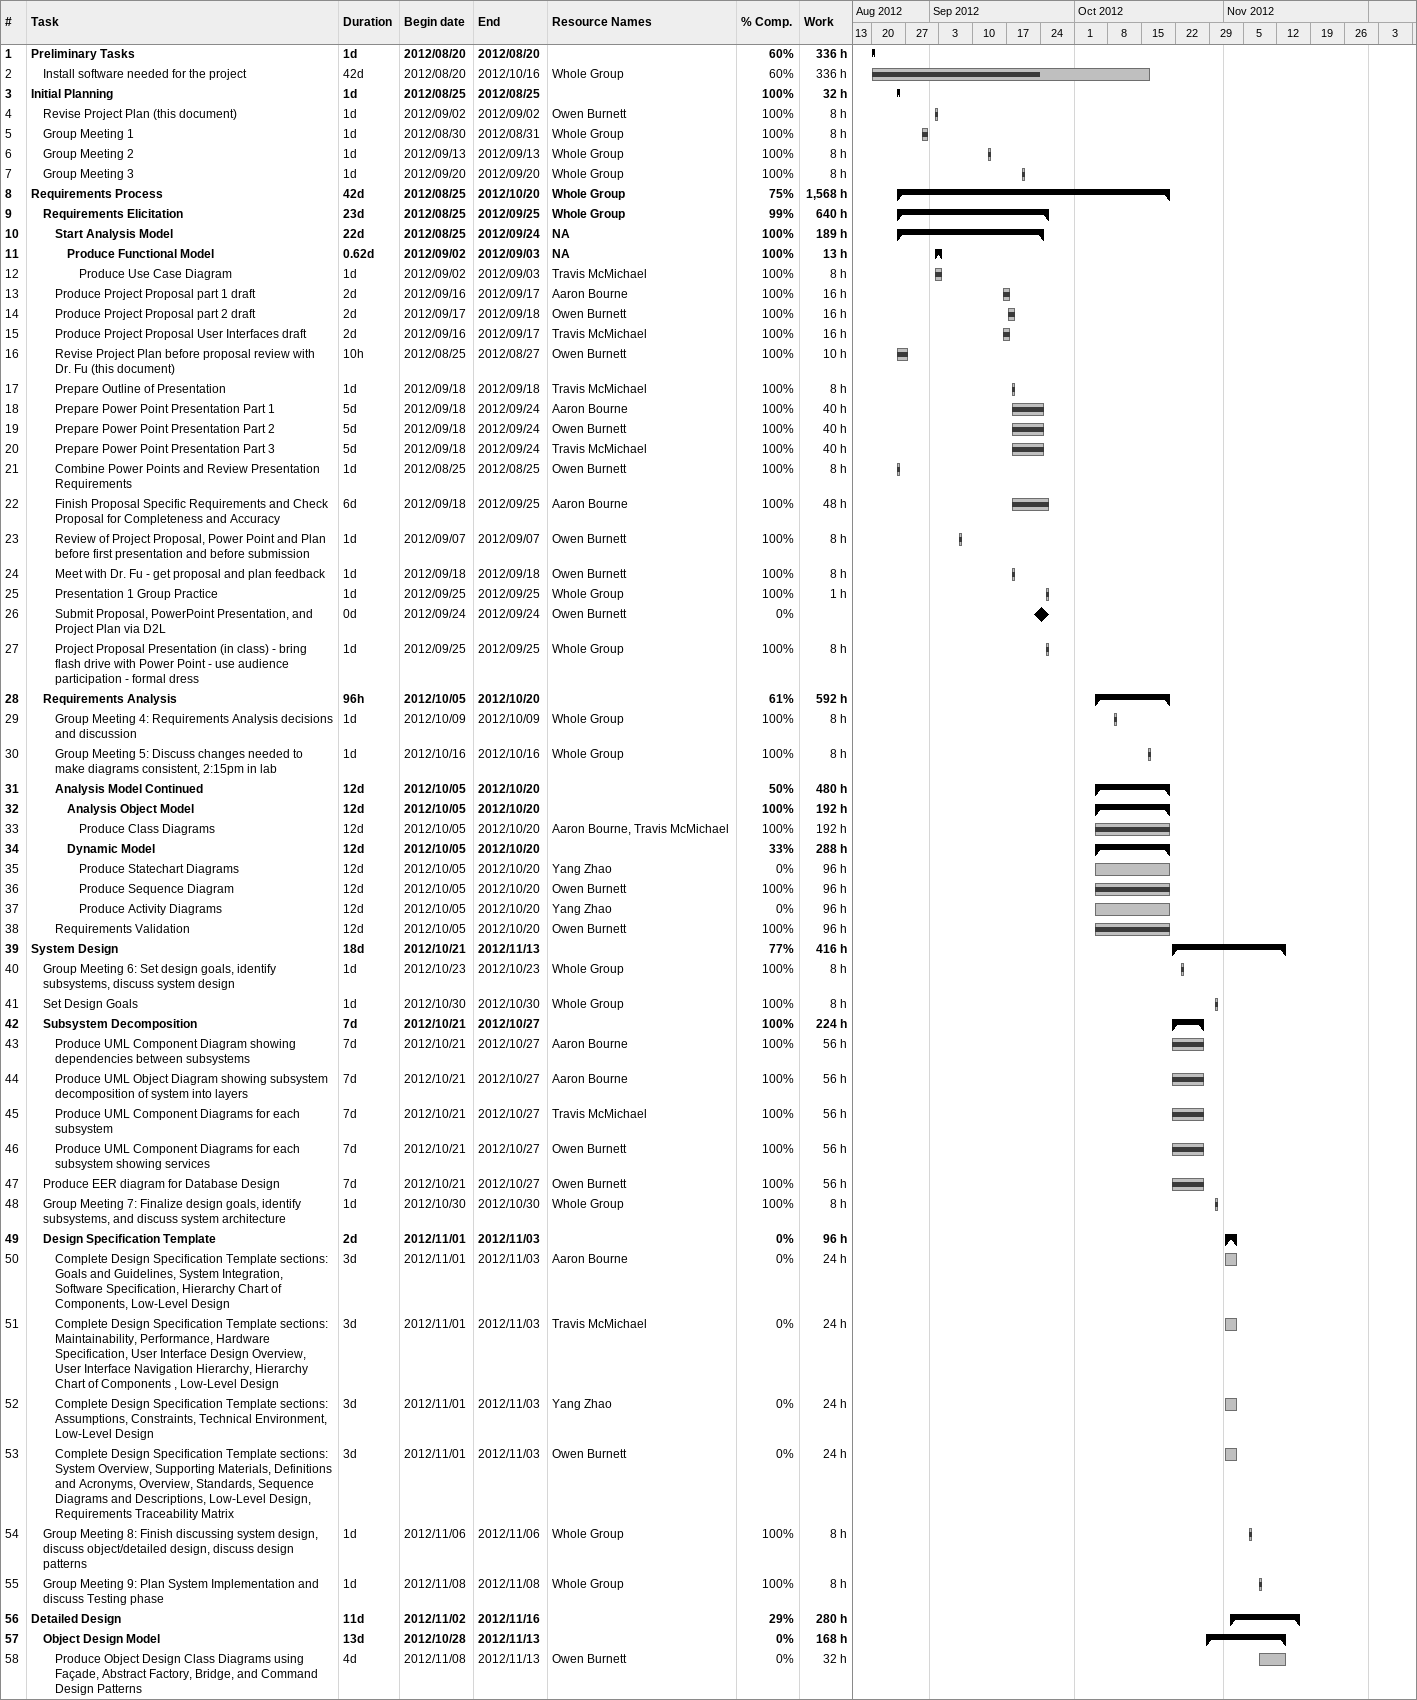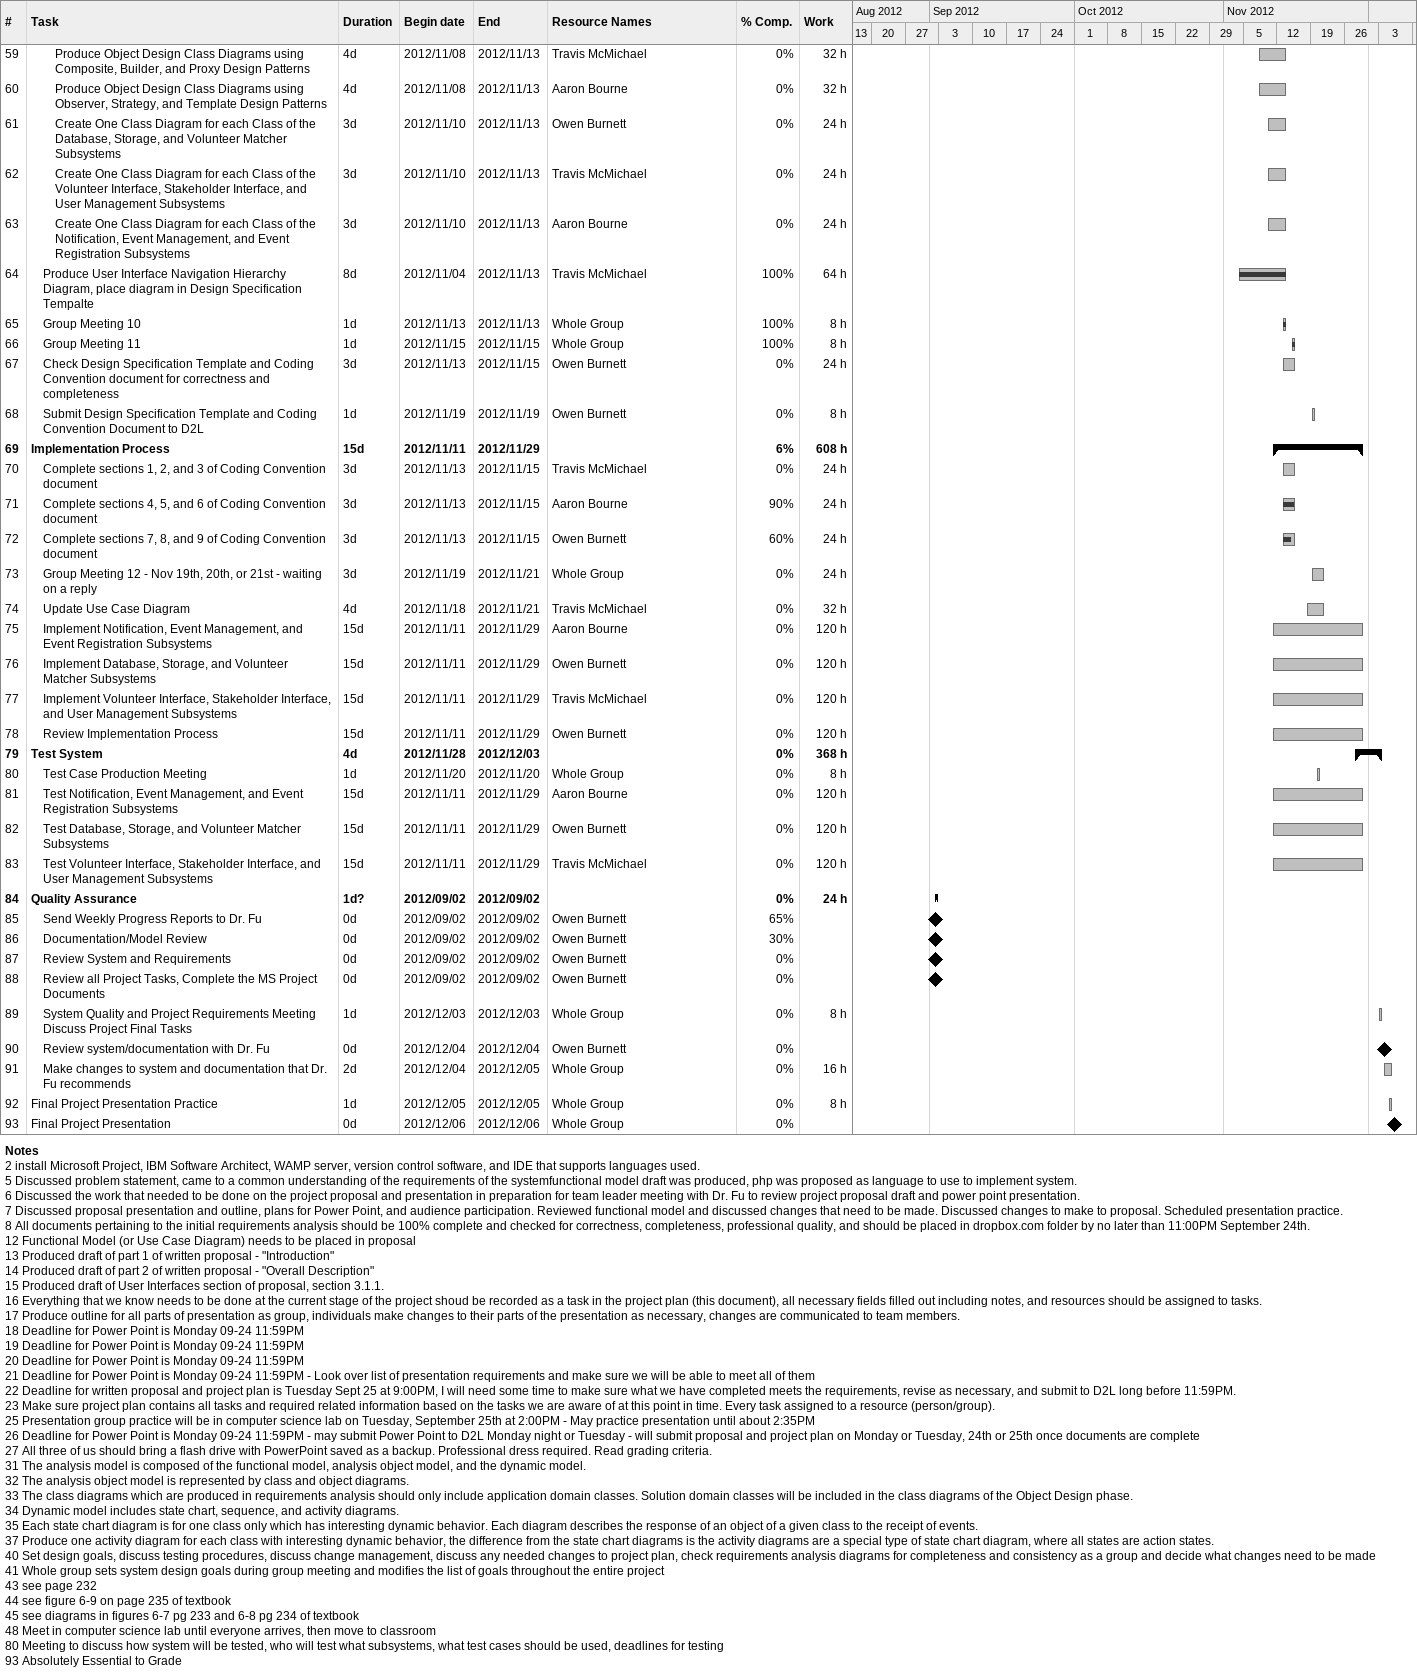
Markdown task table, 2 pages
| ID | Level | Task | Duration | Start | Finish | Resources | % complete | Work (h) |
|---|---|---|---|---|---|---|---|---|
| 1 | 1 | **Preliminary Tasks** | 1d | 2012-08-20 | 2012-08-20 |  | 60 | 336 |
| 2 | 2 | Install software needed for the project | 42d | 2012-08-20 | 2012-10-16 | Whole Group | 60 | 336 |
| 3 | 1 | **Initial Planning** | 1d | 2012-08-25 | 2012-08-25 |  | 100 | 32 |
| 4 | 2 | Revise Project Plan (this document) | 1d | 2012-09-02 | 2012-09-02 | Owen Burnett | 100 | 8 |
| 5 | 2 | Group Meeting 1 | 1d | 2012-08-30 | 2012-08-31 | Whole Group | 100 | 8 |
| 6 | 2 | Group Meeting 2 | 1d | 2012-09-13 | 2012-09-13 | Whole Group | 100 | 8 |
| 7 | 2 | Group Meeting 3 | 1d | 2012-09-20 | 2012-09-20 | Whole Group | 100 | 8 |
| 8 | 1 | **Requirements Process** | 42d | 2012-08-25 | 2012-10-20 | Whole Group | 75 | 1568 |
| 9 | 2 | **Requirements Elicitation** | 23d | 2012-08-25 | 2012-09-25 | Whole Group | 99 | 640 |
| 10 | 3 | **Start Analysis Model** | 22d | 2012-08-25 | 2012-09-24 | NA | 100 | 189 |
| 11 | 4 | **Produce Functional Model** | 0.62d | 2012-09-02 | 2012-09-03 | NA | 100 | 13 |
| 12 | 5 | Produce Use Case Diagram | 1d | 2012-09-02 | 2012-09-03 | Travis McMichael | 100 | 8 |
| 13 | 3 | Produce Project Proposal part 1 draft | 2d | 2012-09-16 | 2012-09-17 | Aaron Bourne | 100 | 16 |
| 14 | 3 | Produce Project Proposal part 2 draft | 2d | 2012-09-17 | 2012-09-18 | Owen Burnett | 100 | 16 |
| 15 | 3 | Produce Project Proposal User Interfaces draft | 2d | 2012-09-16 | 2012-09-17 | Travis McMichael | 100 | 16 |
| 16 | 3 | Revise Project Plan before proposal review with Dr. Fu (this document) | 10h | 2012-08-25 | 2012-08-27 | Owen Burnett | 100 | 10 |
| 17 | 3 | Prepare Outline of Presentation | 1d | 2012-09-18 | 2012-09-18 | Travis McMichael | 100 | 8 |
| 18 | 3 | Prepare Power Point Presentation Part 1 | 5d | 2012-09-18 | 2012-09-24 | Aaron Bourne | 100 | 40 |
| 19 | 3 | Prepare Power Point Presentation Part 2 | 5d | 2012-09-18 | 2012-09-24 | Owen Burnett | 100 | 40 |
| 20 | 3 | Prepare Power Point Presentation Part 3 | 5d | 2012-09-18 | 2012-09-24 | Travis McMichael | 100 | 40 |
| 21 | 3 | Combine Power Points and Review Presentation Requirements | 1d | 2012-08-25 | 2012-08-25 | Owen Burnett | 100 | 8 |
| 22 | 3 | Finish Proposal Specific Requirements and Check Proposal for Completeness and Accuracy | 6d | 2012-09-18 | 2012-09-25 | Aaron Bourne | 100 | 48 |
| 23 | 3 | Review of Project Proposal, Power Point and Plan before first presentation and before submission | 1d | 2012-09-07 | 2012-09-07 | Owen Burnett | 100 | 8 |
| 24 | 3 | Meet with Dr. Fu - get proposal and plan feedback | 1d | 2012-09-18 | 2012-09-18 | Owen Burnett | 100 | 8 |
| 25 | 3 | Presentation 1 Group Practice | 1d | 2012-09-25 | 2012-09-25 | Whole Group | 100 | 1 |
| 26 | 3 | Submit Proposal, PowerPoint Presentation, and Project Plan via D2L | 0d | 2012-09-24 | 2012-09-24 | Owen Burnett | 0 |  |
| 27 | 3 | Project Proposal Presentation (in class) - bring flash drive with Power Point - use audience participation - formal dress | 1d | 2012-09-25 | 2012-09-25 | Whole Group | 100 | 8 |
| 28 | 2 | **Requirements Analysis** | 96h | 2012-10-05 | 2012-10-20 |  | 61 | 592 |
| 29 | 3 | Group Meeting 4: Requirements Analysis decisions and discussion | 1d | 2012-10-09 | 2012-10-09 | Whole Group | 100 | 8 |
| 30 | 3 | Group Meeting 5: Discuss changes needed to make diagrams consistent, 2:15pm in lab | 1d | 2012-10-16 | 2012-10-16 | Whole Group | 100 | 8 |
| 31 | 3 | **Analysis Model Continued** | 12d | 2012-10-05 | 2012-10-20 |  | 50 | 480 |
| 32 | 4 | **Analysis Object Model** | 12d | 2012-10-05 | 2012-10-20 |  | 100 | 192 |
| 33 | 5 | Produce Class Diagrams | 12d | 2012-10-05 | 2012-10-20 | Aaron Bourne, Travis McMichael | 100 | 192 |
| 34 | 4 | **Dynamic Model** | 12d | 2012-10-05 | 2012-10-20 |  | 33 | 288 |
| 35 | 5 | Produce Statechart Diagrams | 12d | 2012-10-05 | 2012-10-20 | Yang Zhao | 0 | 96 |
| 36 | 5 | Produce Sequence Diagram | 12d | 2012-10-05 | 2012-10-20 | Owen Burnett | 100 | 96 |
| 37 | 5 | Produce Activity Diagrams | 12d | 2012-10-05 | 2012-10-20 | Yang Zhao | 0 | 96 |
| 38 | 3 | Requirements Validation | 12d | 2012-10-05 | 2012-10-20 | Owen Burnett | 100 | 96 |
| 39 | 1 | **System Design** | 18d | 2012-10-21 | 2012-11-13 |  | 77 | 416 |
| 40 | 2 | Group Meeting 6: Set design goals, identify subsystems, discuss system design | 1d | 2012-10-23 | 2012-10-23 | Whole Group | 100 | 8 |
| 41 | 2 | Set Design Goals | 1d | 2012-10-30 | 2012-10-30 | Whole Group | 100 | 8 |
| 42 | 2 | **Subsystem Decomposition** | 7d | 2012-10-21 | 2012-10-27 |  | 100 | 224 |
| 43 | 3 | Produce UML Component Diagram showing dependencies between subsystems | 7d | 2012-10-21 | 2012-10-27 | Aaron Bourne | 100 | 56 |
| 44 | 3 | Produce UML Object Diagram showing subsystem decomposition of system into layers | 7d | 2012-10-21 | 2012-10-27 | Aaron Bourne | 100 | 56 |
| 45 | 3 | Produce UML Component Diagrams for each subsystem | 7d | 2012-10-21 | 2012-10-27 | Travis McMichael | 100 | 56 |
| 46 | 3 | Produce UML Component Diagrams for each subsystem showing services | 7d | 2012-10-21 | 2012-10-27 | Owen Burnett | 100 | 56 |
| 47 | 2 | Produce EER diagram for Database Design | 7d | 2012-10-21 | 2012-10-27 | Owen Burnett | 100 | 56 |
| 48 | 2 | Group Meeting 7: Finalize design goals, identify subsystems, and discuss system architecture | 1d | 2012-10-30 | 2012-10-30 | Whole Group | 100 | 8 |
| 49 | 2 | **Design Specification Template** | 2d | 2012-11-01 | 2012-11-03 |  | 0 | 96 |
| 50 | 3 | Complete Design Specification Template sections: Goals and Guidelines, System Integration, Software Specification, Hierarchy Chart of Components, Low-Level Design | 3d | 2012-11-01 | 2012-11-03 | Aaron Bourne | 0 | 24 |
| 51 | 3 | Complete Design Specification Template sections: Maintainability, Performance, Hardware Specification, User Interface Design Overview, User Interface Navigation Hierarchy, Hierarchy Chart of Components , Low-Level Design | 3d | 2012-11-01 | 2012-11-03 | Travis McMichael | 0 | 24 |
| 52 | 3 | Complete Design Specification Template sections: Assumptions, Constraints, Technical Environment, Low-Level Design | 3d | 2012-11-01 | 2012-11-03 | Yang Zhao | 0 | 24 |
| 53 | 3 | Complete Design Specification Template sections: System Overview, Supporting Materials, Definitions and Acronyms, Overview, Standards, Sequence Diagrams and Descriptions, Low-Level Design, Requirements Traceability Matrix | 3d | 2012-11-01 | 2012-11-03 | Owen Burnett | 0 | 24 |
| 54 | 2 | Group Meeting 8: Finish discussing system design, discuss object/detailed design, discuss design patterns | 1d | 2012-11-06 | 2012-11-06 | Whole Group | 100 | 8 |
| 55 | 2 | Group Meeting 9: Plan System Implementation and discuss Testing phase | 1d | 2012-11-08 | 2012-11-08 | Whole Group | 100 | 8 |
| 56 | 1 | **Detailed Design** | 11d | 2012-11-02 | 2012-11-16 |  | 29 | 280 |
| 57 | 2 | **Object Design Model** | 13d | 2012-10-28 | 2012-11-13 |  | 0 | 168 |
| 58 | 3 | Produce Object Design Class Diagrams using Façade, Abstract Factory, Bridge, and Command Design Patterns | 4d | 2012-11-08 | 2012-11-13 | Owen Burnett | 0 | 32 |
| 59 | 3 | Produce Object Design Class Diagrams using Composite, Builder, and Proxy Design Patterns | 4d | 2012-11-08 | 2012-11-13 | Travis McMichael | 0 | 32 |
| 60 | 3 | Produce Object Design Class Diagrams using Observer, Strategy, and Template Design Patterns | 4d | 2012-11-08 | 2012-11-13 | Aaron Bourne | 0 | 32 |
| 61 | 3 | Create One Class Diagram for each Class of the Database, Storage, and Volunteer Matcher Subsystems | 3d | 2012-11-10 | 2012-11-13 | Owen Burnett | 0 | 24 |
| 62 | 3 | Create One Class Diagram for each Class of the Volunteer Interface, Stakeholder Interface, and User Management Subsystems | 3d | 2012-11-10 | 2012-11-13 | Travis McMichael | 0 | 24 |
| 63 | 3 | Create One Class Diagram for each Class of the Notification, Event Management, and Event Registration Subsystems | 3d | 2012-11-10 | 2012-11-13 | Aaron Bourne | 0 | 24 |
| 64 | 2 | Produce User Interface Navigation Hierarchy Diagram, place diagram in Design Specification Tempalte | 8d | 2012-11-04 | 2012-11-13 | Travis McMichael | 100 | 64 |
| 65 | 2 | Group Meeting 10 | 1d | 2012-11-13 | 2012-11-13 | Whole Group | 100 | 8 |
| 66 | 2 | Group Meeting 11 | 1d | 2012-11-15 | 2012-11-15 | Whole Group | 100 | 8 |
| 67 | 2 | Check Design Specification Template and Coding Convention document for correctness and completeness | 3d | 2012-11-13 | 2012-11-15 | Owen Burnett | 0 | 24 |
| 68 | 2 | Submit Design Specification Template and Coding Convention Document to D2L | 1d | 2012-11-19 | 2012-11-19 | Owen Burnett | 0 | 8 |
| 69 | 1 | **Implementation Process** | 15d | 2012-11-11 | 2012-11-29 |  | 6 | 608 |
| 70 | 2 | Complete sections 1, 2, and 3 of Coding Convention document | 3d | 2012-11-13 | 2012-11-15 | Travis McMichael | 0 | 24 |
| 71 | 2 | Complete sections 4, 5, and 6 of Coding Convention document | 3d | 2012-11-13 | 2012-11-15 | Aaron Bourne | 90 | 24 |
| 72 | 2 | Complete sections 7, 8, and 9 of Coding Convention document | 3d | 2012-11-13 | 2012-11-15 | Owen Burnett | 60 | 24 |
| 73 | 2 | Group Meeting 12 - Nov 19th, 20th, or 21st - waiting on a reply | 3d | 2012-11-19 | 2012-11-21 | Whole Group | 0 | 24 |
| 74 | 2 | Update Use Case Diagram | 4d | 2012-11-18 | 2012-11-21 | Travis McMichael | 0 | 32 |
| 75 | 2 | Implement Notification, Event Management, and Event Registration Subsystems | 15d | 2012-11-11 | 2012-11-29 | Aaron Bourne | 0 | 120 |
| 76 | 2 | Implement Database, Storage, and Volunteer Matcher Subsystems | 15d | 2012-11-11 | 2012-11-29 | Owen Burnett | 0 | 120 |
| 77 | 2 | Implement Volunteer Interface, Stakeholder Interface, and User Management Subsystems | 15d | 2012-11-11 | 2012-11-29 | Travis McMichael | 0 | 120 |
| 78 | 2 | Review Implementation Process | 15d | 2012-11-11 | 2012-11-29 | Owen Burnett | 0 | 120 |
| 79 | 1 | **Test System** | 4d | 2012-11-28 | 2012-12-03 |  | 0 | 368 |
| 80 | 2 | Test Case Production Meeting | 1d | 2012-11-20 | 2012-11-20 | Whole Group | 0 | 8 |
| 81 | 2 | Test Notification, Event Management, and Event Registration Subsystems | 15d | 2012-11-11 | 2012-11-29 | Aaron Bourne | 0 | 120 |
| 82 | 2 | Test Database, Storage, and Volunteer Matcher Subsystems | 15d | 2012-11-11 | 2012-11-29 | Owen Burnett | 0 | 120 |
| 83 | 2 | Test Volunteer Interface, Stakeholder Interface, and User Management Subsystems | 15d | 2012-11-11 | 2012-11-29 | Travis McMichael | 0 | 120 |
| 84 | 1 | **Quality Assurance** | 1d? | 2012-09-02 | 2012-09-02 |  | 0 | 24 |
| 85 | 2 | Send Weekly Progress Reports to Dr. Fu | 0d | 2012-09-02 | 2012-09-02 | Owen Burnett | 65 |  |
| 86 | 2 | Documentation/Model Review | 0d | 2012-09-02 | 2012-09-02 | Owen Burnett | 30 |  |
| 87 | 2 | Review System and Requirements | 0d | 2012-09-02 | 2012-09-02 | Owen Burnett | 0 |  |
| 88 | 2 | Review all Project Tasks, Complete the MS Project Documents | 0d | 2012-09-02 | 2012-09-02 | Owen Burnett | 0 |  |
| 89 | 2 | System Quality and Project Requirements Meeting Discuss Project Final Tasks | 1d | 2012-12-03 | 2012-12-03 | Whole Group | 0 | 8 |
| 90 | 2 | Review system/documentation with Dr. Fu | 0d | 2012-12-04 | 2012-12-04 | Owen Burnett | 0 |  |
| 91 | 2 | Make changes to system and documentation that Dr. Fu recommends | 2d | 2012-12-04 | 2012-12-05 | Whole Group | 0 | 16 |
| 92 | 1 | Final Project Presentation Practice | 1d | 2012-12-05 | 2012-12-05 | Whole Group | 0 | 8 |
| 93 | 1 | Final Project Presentation | 0d | 2012-12-06 | 2012-12-06 | Whole Group | 0 |  |

Notes
- 2: install Microsoft Project, IBM Software Architect, WAMP server, version control software, and IDE that supports languages used.
- 5: Discussed problem statement, came to a common understanding of the requirements of the systemfunctional model draft was produced, php was proposed as language to use to implement system.
- 6: Discussed the work that needed to be done on the project proposal and presentation in preparation for team leader meeting with Dr. Fu to review project proposal draft and power point presentation.
- 7: Discussed proposal presentation and outline, plans for Power Point, and audience participation. Reviewed functional model and discussed changes that need to be made. Discussed changes to make to proposal. Scheduled presentation practice.
- 8: All documents pertaining to the initial requirements analysis should be 100% complete and checked for correctness, completeness, professional quality, and should be placed in dropbox.com folder by no later than 11:00PM September 24th.
- 12: Functional Model (or Use Case Diagram) needs to be placed in proposal
- 13: Produced draft of part 1 of written proposal - "Introduction"
- 14: Produced draft of part 2 of written proposal - "Overall Description"
- 15: Produced draft of User Interfaces section of proposal, section 3.1.1.
- 16: Everything that we know needs to be done at the current stage of the project shoud be recorded as a task in the project plan (this document), all necessary fields filled out including notes, and resources should be assigned to tasks.
- 17: Produce outline for all parts of presentation as group, individuals make changes to their parts of the presentation as necessary, changes are communicated to team members.
- 18: Deadline for Power Point is Monday 09-24 11:59PM
- 19: Deadline for Power Point is Monday 09-24 11:59PM
- 20: Deadline for Power Point is Monday 09-24 11:59PM
- 21: Deadline for Power Point is Monday 09-24 11:59PM - Look over list of presentation requirements and make sure we will be able to meet all of them
- 22: Deadline for written proposal and project plan is Tuesday Sept 25 at 9:00PM, I will need some time to make sure what we have completed meets the requirements, revise as necessary, and submit to D2L long before 11:59PM.
- 23: Make sure project plan contains all tasks and required related information based on the tasks we are aware of at this point in time. Every task assigned to a resource (person/group).
- 25: Presentation group practice will be in computer science lab on Tuesday, September 25th at 2:00PM - May practice presentation until about 2:35PM
- 26: Deadline for Power Point is Monday 09-24 11:59PM - may submit Power Point to D2L Monday night or Tuesday - will submit proposal and project plan on Monday or Tuesday, 24th or 25th once documents are complete
- 27: All three of us should bring a flash drive with PowerPoint saved as a backup. Professional dress required. Read grading criteria.
- 31: The analysis model is composed of the functional model, analysis object model, and the dynamic model.
- 32: The analysis object model is represented by class and object diagrams.
- 33: The class diagrams which are produced in requirements analysis should only include application domain classes. Solution domain classes will be included in the class diagrams of the Object Design phase.
- 34: Dynamic model includes state chart, sequence, and activity diagrams.
- 35: Each state chart diagram is for one class only which has interesting dynamic behavior. Each diagram describes the response of an object of a given class to the receipt of events.
- 37: Produce one activity diagram for each class with interesting dynamic behavior, the difference from the state chart diagrams is the activity diagrams are a special type of state chart diagram, where all states are action states.
- 40: Set design goals, discuss testing procedures, discuss change management, discuss any needed changes to project plan, check requirements analysis diagrams for completeness and consistency as a group and decide what changes need to be made
- 41: Whole group sets system design goals during group meeting and modifies the list of goals throughout the entire project
- 43: see page 232
- 44: see figure 6-9 on page 235 of textbook
- 45: see diagrams in figures 6-7 pg 233 and 6-8 pg 234 of textbook
- 48: Meet in computer science lab until everyone arrives, then move to classroom
- 80: Meeting to discuss how system will be tested, who will test what subsystems, what test cases should be used, deadlines for testing
- 93: Absolutely Essential to Grade
